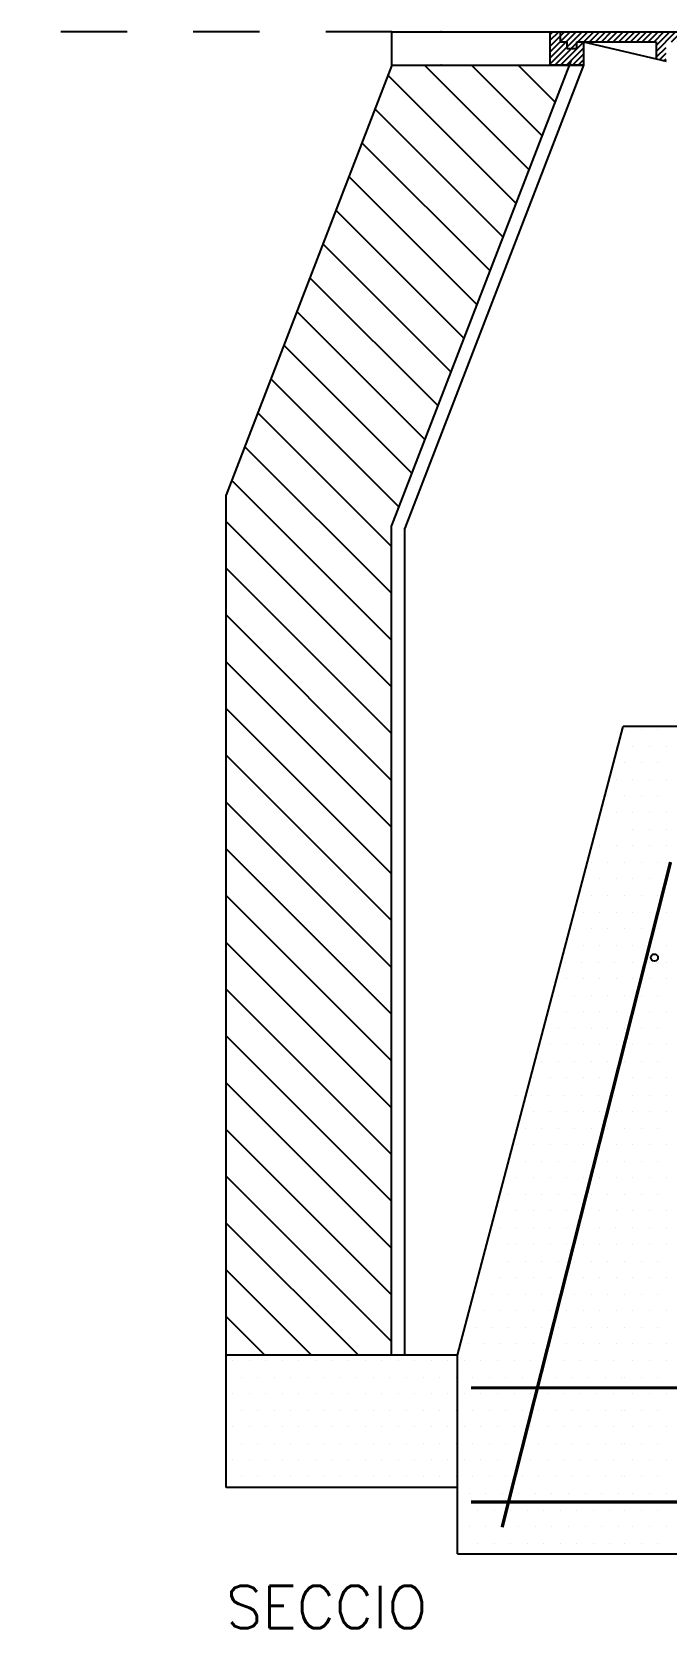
# Model space of a CAD drawing. Extents: x -0.23 to 5.77, y -0.31 to 4.78.
# Drawn here: x 3.246 to 4.204, y 2.157 to 4.57 of the extents above; entities that cross this region are included whole.
import ezdxf

# ---------------------------------------------------------------- set-up
doc = ezdxf.new("R2010")
doc.units = 0
doc.header["$LTSCALE"] = 0.1
doc.linetypes.add('HIDDEN', pattern=[0.375, 0.25, -0.125])
doc.layers.get('0').update_dxf_attribs({"linetype": 'CONTINUOUS'})
doc.styles.add('ROMANS', font='ROMANS.SHX')

# ---------------------------------------------------------------- blocks, each defined once
blk = doc.blocks.new('*X2')
at = {"color": 0}
for p, q in [((3537.5, 22275), (3537.5, 22275)), ((3562.5, 22275), (3562.5, 22275)), ((3587.5, 22275), (3587.5, 22275)), ((3612.5, 22275), (3612.5, 22275)), ((3637.5, 22275), (3637.5, 22275)), ((3662.5, 22275), (3662.5, 22275)), ((3687.5, 22275), (3687.5, 22275)), ((3712.5, 22275), (3712.5, 22275)), ((3737.5, 22275), (3737.5, 22275)), ((3762.5, 22275), (3762.5, 22275)), ((3787.5, 22275), (3787.5, 22275)), ((3812.5, 22275), (3812.5, 22275)), ((3837.5, 22275), (3837.5, 22275)), ((3862.5, 22275), (3862.5, 22275)), ((3887.5, 22275), (3887.5, 22275)), ((3912.5, 22275), (3912.5, 22275)), ((3937.5, 22275), (3937.5, 22275)), ((3962.5, 22275), (3962.5, 22275)), ((3987.5, 22275), (3987.5, 22275)), ((4012.5, 22275), (4012.5, 22275)), ((4037.5, 22275), (4037.5, 22275)), ((4062.5, 22275), (4062.5, 22275)), ((4087.5, 22275), (4087.5, 22275)), ((4112.5, 22275), (4112.5, 22275)), ((3525, 22250), (3525, 22250)), ((3550, 22250), (3550, 22250)), ((3575, 22250), (3575, 22250)), ((3600, 22250), (3600, 22250)), ((3625, 22250), (3625, 22250)), ((3650, 22250), (3650, 22250)), ((3675, 22250), (3675, 22250)), ((3700, 22250), (3700, 22250)), ((3725, 22250), (3725, 22250)), ((3750, 22250), (3750, 22250)), ((3775, 22250), (3775, 22250)), ((3800, 22250), (3800, 22250)), ((3825, 22250), (3825, 22250)), ((3850, 22250), (3850, 22250)), ((3875, 22250), (3875, 22250)), ((3900, 22250), (3900, 22250)), ((3925, 22250), (3925, 22250)), ((3950, 22250), (3950, 22250)), ((3975, 22250), (3975, 22250)), ((4000, 22250), (4000, 22250)), ((4025, 22250), (4025, 22250)), ((4050, 22250), (4050, 22250)), ((4075, 22250), (4075, 22250)), ((4100, 22250), (4100, 22250)), ((3537.5, 22225), (3537.5, 22225)), ((3562.5, 22225), (3562.5, 22225)), ((3587.5, 22225), (3587.5, 22225)), ((3612.5, 22225), (3612.5, 22225)), ((3637.5, 22225), (3637.5, 22225)), ((3662.5, 22225), (3662.5, 22225)), ((3687.5, 22225), (3687.5, 22225)), ((3712.5, 22225), (3712.5, 22225)), ((3737.5, 22225), (3737.5, 22225)), ((3762.5, 22225), (3762.5, 22225)), ((3787.5, 22225), (3787.5, 22225)), ((3812.5, 22225), (3812.5, 22225)), ((3837.5, 22225), (3837.5, 22225)), ((3862.5, 22225), (3862.5, 22225)), ((3887.5, 22225), (3887.5, 22225)), ((3912.5, 22225), (3912.5, 22225)), ((3937.5, 22225), (3937.5, 22225)), ((3962.5, 22225), (3962.5, 22225)), ((3987.5, 22225), (3987.5, 22225)), ((4012.5, 22225), (4012.5, 22225)), ((4037.5, 22225), (4037.5, 22225)), ((4062.5, 22225), (4062.5, 22225)), ((4087.5, 22225), (4087.5, 22225)), ((4112.5, 22225), (4112.5, 22225)), ((3525, 22200), (3525, 22200)), ((3550, 22200), (3550, 22200)), ((3575, 22200), (3575, 22200)), ((3600, 22200), (3600, 22200)), ((3625, 22200), (3625, 22200)), ((3650, 22200), (3650, 22200)), ((3675, 22200), (3675, 22200)), ((3700, 22200), (3700, 22200)), ((3725, 22200), (3725, 22200)), ((3750, 22200), (3750, 22200)), ((3775, 22200), (3775, 22200)), ((3800, 22200), (3800, 22200)), ((3825, 22200), (3825, 22200)), ((3850, 22200), (3850, 22200)), ((3875, 22200), (3875, 22200)), ((3900, 22200), (3900, 22200)), ((3925, 22200), (3925, 22200)), ((3950, 22200), (3950, 22200)), ((3975, 22200), (3975, 22200)), ((4000, 22200), (4000, 22200)), ((4025, 22200), (4025, 22200)), ((4050, 22200), (4050, 22200)), ((4075, 22200), (4075, 22200)), ((4100, 22200), (4100, 22200)), ((3537.5, 22175), (3537.5, 22175)), ((3562.5, 22175), (3562.5, 22175)), ((3587.5, 22175), (3587.5, 22175)), ((3612.5, 22175), (3612.5, 22175)), ((3637.5, 22175), (3637.5, 22175)), ((3662.5, 22175), (3662.5, 22175)), ((3687.5, 22175), (3687.5, 22175)), ((3712.5, 22175), (3712.5, 22175)), ((3737.5, 22175), (3737.5, 22175)), ((3762.5, 22175), (3762.5, 22175)), ((3787.5, 22175), (3787.5, 22175)), ((3812.5, 22175), (3812.5, 22175)), ((3837.5, 22175), (3837.5, 22175)), ((3862.5, 22175), (3862.5, 22175)), ((3887.5, 22175), (3887.5, 22175)), ((3912.5, 22175), (3912.5, 22175)), ((3937.5, 22175), (3937.5, 22175)), ((3962.5, 22175), (3962.5, 22175)), ((3987.5, 22175), (3987.5, 22175)), ((4012.5, 22175), (4012.5, 22175)), ((4037.5, 22175), (4037.5, 22175)), ((4062.5, 22175), (4062.5, 22175)), ((4087.5, 22175), (4087.5, 22175)), ((4112.5, 22175), (4112.5, 22175)), ((3525, 22150), (3525, 22150)), ((3550, 22150), (3550, 22150)), ((3575, 22150), (3575, 22150)), ((3600, 22150), (3600, 22150)), ((3625, 22150), (3625, 22150)), ((3650, 22150), (3650, 22150)), ((3675, 22150), (3675, 22150)), ((3700, 22150), (3700, 22150)), ((3725, 22150), (3725, 22150)), ((3750, 22150), (3750, 22150)), ((3775, 22150), (3775, 22150)), ((3800, 22150), (3800, 22150)), ((3825, 22150), (3825, 22150)), ((3850, 22150), (3850, 22150)), ((3875, 22150), (3875, 22150)), ((3900, 22150), (3900, 22150)), ((3925, 22150), (3925, 22150)), ((3950, 22150), (3950, 22150)), ((3975, 22150), (3975, 22150)), ((4000, 22150), (4000, 22150)), ((4025, 22150), (4025, 22150)), ((4050, 22150), (4050, 22150)), ((4075, 22150), (4075, 22150)), ((4100, 22150), (4100, 22150)), ((3537.5, 22125), (3537.5, 22125)), ((3562.5, 22125), (3562.5, 22125)), ((3587.5, 22125), (3587.5, 22125)), ((3612.5, 22125), (3612.5, 22125)), ((3637.5, 22125), (3637.5, 22125)), ((3662.5, 22125), (3662.5, 22125)), ((3687.5, 22125), (3687.5, 22125)), ((3712.5, 22125), (3712.5, 22125)), ((3737.5, 22125), (3737.5, 22125)), ((3762.5, 22125), (3762.5, 22125)), ((3787.5, 22125), (3787.5, 22125)), ((3812.5, 22125), (3812.5, 22125)), ((3837.5, 22125), (3837.5, 22125)), ((3862.5, 22125), (3862.5, 22125)), ((3887.5, 22125), (3887.5, 22125)), ((3912.5, 22125), (3912.5, 22125)), ((3937.5, 22125), (3937.5, 22125)), ((3962.5, 22125), (3962.5, 22125)), ((3987.5, 22125), (3987.5, 22125)), ((4012.5, 22125), (4012.5, 22125)), ((4037.5, 22125), (4037.5, 22125)), ((4062.5, 22125), (4062.5, 22125)), ((4087.5, 22125), (4087.5, 22125)), ((4112.5, 22125), (4112.5, 22125)), ((3525, 22100), (3525, 22100)), ((3550, 22100), (3550, 22100)), ((3575, 22100), (3575, 22100)), ((3600, 22100), (3600, 22100)), ((3625, 22100), (3625, 22100)), ((3650, 22100), (3650, 22100)), ((3675, 22100), (3675, 22100)), ((3700, 22100), (3700, 22100)), ((3725, 22100), (3725, 22100)), ((3750, 22100), (3750, 22100)), ((3775, 22100), (3775, 22100)), ((3800, 22100), (3800, 22100)), ((3825, 22100), (3825, 22100)), ((3850, 22100), (3850, 22100)), ((3875, 22100), (3875, 22100)), ((3900, 22100), (3900, 22100)), ((3925, 22100), (3925, 22100)), ((3950, 22100), (3950, 22100)), ((3975, 22100), (3975, 22100)), ((4000, 22100), (4000, 22100)), ((4025, 22100), (4025, 22100)), ((4050, 22100), (4050, 22100)), ((4075, 22100), (4075, 22100)), ((4100, 22100), (4100, 22100))]:
    blk.add_line(p, q, dxfattribs=at)
blk = doc.blocks.new('*X1')
at = {"color": 0}
for p, q in [((2740, 19852), (2788, 19900)), ((2740, 19860.8), (2779.2, 19900)), ((2740, 19869.7), (2770.3, 19900)), ((2740, 19878.5), (2761.5, 19900)), ((2740, 19887.3), (2752.7, 19900)), ((2740, 19896.2), (2743.8, 19900)), ((2746.9, 19850), (2796.9, 19900)), ((2755.7, 19850), (2790, 19884.3)), ((2790.7, 19885), (2805.7, 19900)), ((2799.5, 19885), (2814.5, 19900)), ((2808.4, 19885), (2823.4, 19900)), ((2817.2, 19885), (2832.2, 19900)), ((2826, 19885), (2841, 19900)), ((2834.9, 19885), (2849.9, 19900)), ((2843.7, 19885), (2858.7, 19900)), ((2852.6, 19885), (2867.6, 19900)), ((2861.4, 19885), (2876.4, 19900)), ((2870.2, 19885), (2885.2, 19900)), ((2879.1, 19885), (2894.1, 19900)), ((2887.9, 19885), (2902.9, 19900)), ((2896.8, 19885), (2911.8, 19900)), ((2900, 19870.6), (2929.4, 19900)), ((2900, 19879.4), (2920.6, 19900)), ((2923.3, 19885), (2938.3, 19900)), ((2932.1, 19885), (2947.1, 19900)), ((2941, 19885), (2956, 19900)), ((2949.8, 19885), (2964.8, 19900)), ((2958.6, 19885), (2973.6, 19900)), ((2967.5, 19885), (2982.5, 19900)), ((2976.3, 19885), (2991.3, 19900)), ((2985.1, 19885), (3000.1, 19900)), ((2994, 19885), (3009, 19900)), ((3002.8, 19885), (3017.8, 19900)), ((3011.7, 19885), (3026.7, 19900)), ((3020.5, 19885), (3035.5, 19900)), ((3025, 19880.7), (3040, 19895.7)), ((3025, 19871.8), (3040, 19886.8)), ((2764.5, 19850), (2790, 19875.5)), ((2773.4, 19850), (2790, 19866.6)), ((2900, 19861.7), (2915, 19876.7)), ((2905.2, 19858), (2915, 19867.9)), ((2912.3, 19856.4), (2915, 19859)), ((3025, 19863), (3040, 19878)), ((3025, 19854.1), (3040, 19869.1)), ((3025, 19845.3), (3040, 19860.3)), ((2782.2, 19850), (2790, 19857.8)), ((3025, 19836.5), (3040, 19851.5)), ((3027.4, 19830), (3040, 19842.6)), ((3036.2, 19830), (3040, 19833.8))]:
    blk.add_line(p, q, dxfattribs=at)

msp = doc.modelspace()

# ---------------------------------------------------------------- linework, layer by layer
at = {"linetype": 'HIDDEN'}
msp.add_line((3.78944, 4.56975), (3.24561, 4.56975), dxfattribs=at)
for p, q in [((3.78944, 4.56975), (4.02882, 4.56975)), ((3.78944, 4.51975), (3.78944, 4.56975)), ((4.02882, 4.56975), (4.04382, 4.56975)), ((4.02882, 4.51975), (4.02882, 4.56975)), ((4.04382, 4.56975), (4.32882, 4.56975)), ((4.04382, 4.56975), (4.04382, 4.55475)), ((4.04382, 4.55475), (4.05382, 4.55475)), ((4.05382, 4.55475), (4.05382, 4.54475)), ((4.05382, 4.54475), (4.06882, 4.54475)), ((4.06882, 4.55475), (4.07882, 4.55475)), ((4.06882, 4.54475), (4.06882, 4.55475)), ((4.07882, 4.55475), (4.18882, 4.52901)), ((4.07882, 4.55475), (4.18882, 4.55475)), ((4.07882, 4.55475), (4.07882, 4.51975)), ((4.18882, 4.55475), (4.18882, 4.52901)), ((3.78944, 4.51975), (3.53888, 3.87001)), ((4.06015, 4.52695), (3.78888, 3.82372)), ((3.78944, 4.51975), (4.00888, 4.51975)), ((4.07882, 4.51975), (3.80888, 3.81975)), ((3.96388, 4.51975), (4.05882, 4.51975)), ((4.07882, 4.51975), (4.02882, 4.51975)), ((4.05882, 4.51975), (4.07882, 4.51975)), ((4.18882, 4.52901), (4.20382, 4.5255)), ((3.53888, 2.36913), (3.53888, 3.87001)), ((3.78888, 2.56913), (3.78888, 3.82372)), ((3.80888, 2.56913), (3.80888, 3.81975)), ((3.88888, 2.56913), (4.13888, 3.51975)), ((4.53888, 3.51975), (4.13888, 3.51975)), ((3.78888, 2.56913), (3.53888, 2.56913)), ((3.53888, 2.36913), (3.53888, 2.56913)), ((3.88888, 2.56913), (3.78888, 2.56913)), ((3.88888, 2.26913), (3.88888, 2.56913)), ((3.88888, 2.36913), (3.53888, 2.36913)), ((3.88888, 2.26913), (4.78888, 2.26913))]:
    msp.add_line(p, q)
at = {"color": 0}
for p, q in [((3.99708, 4.36151), (3.83884, 4.51975)), ((4.01676, 4.41255), (3.90955, 4.51975)), ((4.03644, 4.46358), (3.98026, 4.51975)), ((3.9774, 4.31048), (3.78351, 4.50438)), ((3.95772, 4.25945), (3.76383, 4.45335)), ((3.93804, 4.20842), (3.74415, 4.40231)), ((3.91836, 4.15739), (3.72447, 4.35128)), ((3.89869, 4.10636), (3.70479, 4.30025)), ((3.87901, 4.05532), (3.68511, 4.24922)), ((3.85933, 4.00429), (3.66543, 4.19819)), ((3.83965, 3.95326), (3.64576, 4.14715)), ((3.81997, 3.90223), (3.62608, 4.09612)), ((3.80029, 3.8512), (3.6064, 4.04509)), ((3.78888, 3.79189), (3.58672, 3.99406)), ((3.78888, 3.72118), (3.56704, 3.94303)), ((3.78888, 3.65047), (3.54736, 3.89199)), ((3.78888, 3.57976), (3.53888, 3.82976)), ((3.78888, 3.50905), (3.53888, 3.75905)), ((3.78888, 3.43834), (3.53888, 3.68834)), ((3.78888, 3.36763), (3.53888, 3.61763)), ((3.78888, 3.29692), (3.53888, 3.54692)), ((4.14125, 3.51503), (4.14125, 3.51503)), ((4.16625, 3.51503), (4.16625, 3.51503)), ((4.19125, 3.51503), (4.19125, 3.51503)), ((3.78888, 3.22621), (3.53888, 3.47621)), ((4.12844, 3.49003), (4.12844, 3.49003)), ((4.15375, 3.49003), (4.15375, 3.49003)), ((4.17875, 3.49003), (4.17875, 3.49003)), ((4.20375, 3.49003), (4.20375, 3.49003)), ((4.14125, 3.46503), (4.14125, 3.46503)), ((4.16625, 3.46503), (4.16625, 3.46503)), ((4.19125, 3.46503), (4.19125, 3.46503)), ((4.12844, 3.44003), (4.12844, 3.44003)), ((4.15375, 3.44003), (4.15375, 3.44003)), ((4.17875, 3.44003), (4.17875, 3.44003)), ((4.20375, 3.44003), (4.20375, 3.44003)), ((3.78888, 3.1555), (3.53888, 3.4055)), ((4.11594, 3.41503), (4.11594, 3.41503)), ((4.14125, 3.41503), (4.14125, 3.41503)), ((4.16625, 3.41503), (4.16625, 3.41503)), ((4.19125, 3.41503), (4.19125, 3.41503)), ((4.12844, 3.39003), (4.12844, 3.39003)), ((4.15375, 3.39003), (4.15375, 3.39003)), ((4.17875, 3.39003), (4.17875, 3.39003)), ((4.20375, 3.39003), (4.20375, 3.39003)), ((4.15375, 3.36432), (4.15375, 3.36432)), ((4.17875, 3.36432), (4.17875, 3.36432)), ((4.20375, 3.36432), (4.20375, 3.36432)), ((3.78888, 3.08479), (3.53888, 3.33479)), ((4.10344, 3.33919), (4.10344, 3.33919)), ((4.12844, 3.33919), (4.12844, 3.33919)), ((4.15375, 3.33919), (4.15375, 3.33919)), ((4.17875, 3.33919), (4.17875, 3.33919)), ((4.20375, 3.33919), (4.20375, 3.33919)), ((4.09094, 3.31419), (4.09094, 3.31419)), ((4.11594, 3.31419), (4.11594, 3.31419)), ((4.14125, 3.31419), (4.14125, 3.31419)), ((4.16625, 3.31419), (4.16625, 3.31419)), ((4.19125, 3.31419), (4.19125, 3.31419)), ((4.07844, 3.28919), (4.07844, 3.28919)), ((4.10344, 3.28919), (4.10344, 3.28919)), ((4.12844, 3.28919), (4.12844, 3.28919)), ((4.15375, 3.28919), (4.15375, 3.28919)), ((4.17875, 3.28919), (4.17875, 3.28919)), ((4.20375, 3.28919), (4.20375, 3.28919)), ((3.78888, 3.01408), (3.53888, 3.26408)), ((4.09094, 3.26419), (4.09094, 3.26419)), ((4.11594, 3.26419), (4.11594, 3.26419)), ((4.14125, 3.26419), (4.14125, 3.26419)), ((4.16625, 3.26419), (4.16625, 3.26419)), ((4.19125, 3.26419), (4.19125, 3.26419)), ((4.07844, 3.23919), (4.07844, 3.23919)), ((4.10344, 3.23919), (4.10344, 3.23919)), ((4.12844, 3.23919), (4.12844, 3.23919)), ((4.15375, 3.23919), (4.15375, 3.23919)), ((4.17875, 3.23919), (4.17875, 3.23919)), ((4.20375, 3.23919), (4.20375, 3.23919)), ((4.06594, 3.21419), (4.06594, 3.21419)), ((4.09094, 3.21419), (4.09094, 3.21419)), ((4.11594, 3.21419), (4.11594, 3.21419)), ((4.14125, 3.21419), (4.14125, 3.21419)), ((4.16625, 3.21419), (4.16625, 3.21419)), ((4.19125, 3.21419), (4.19125, 3.21419)), ((3.78888, 2.94337), (3.53888, 3.19337)), ((4.05344, 3.18919), (4.05344, 3.18919)), ((4.07844, 3.18919), (4.07844, 3.18919)), ((4.10344, 3.18919), (4.10344, 3.18919)), ((4.12844, 3.18919), (4.12844, 3.18919)), ((4.15375, 3.18919), (4.15375, 3.18919)), ((4.17875, 3.18919), (4.17875, 3.18919)), ((4.20375, 3.18919), (4.20375, 3.18919)), ((4.05156, 3.16348), (4.05156, 3.16348)), ((4.07656, 3.16348), (4.07656, 3.16348)), ((4.10156, 3.16348), (4.10156, 3.16348)), ((4.12656, 3.16348), (4.12656, 3.16348)), ((4.15375, 3.16348), (4.15375, 3.16348)), ((4.17875, 3.16348), (4.17875, 3.16348)), ((4.20375, 3.16348), (4.20375, 3.16348)), ((4.05344, 3.13835), (4.05344, 3.13835)), ((4.07844, 3.13835), (4.07844, 3.13835)), ((4.10344, 3.13835), (4.10344, 3.13835)), ((4.12844, 3.13835), (4.12844, 3.13835)), ((4.15375, 3.13835), (4.15375, 3.13835)), ((4.17875, 3.13835), (4.17875, 3.13835)), ((4.20375, 3.13835), (4.20375, 3.13835)), ((3.78888, 2.87266), (3.53888, 3.12266)), ((4.04094, 3.11335), (4.04094, 3.11335)), ((4.06594, 3.11335), (4.06594, 3.11335)), ((4.09094, 3.11335), (4.09094, 3.11335)), ((4.11594, 3.11335), (4.11594, 3.11335)), ((4.14125, 3.11335), (4.14125, 3.11335)), ((4.16625, 3.11335), (4.16625, 3.11335)), ((4.19125, 3.11335), (4.19125, 3.11335)), ((4.02844, 3.08835), (4.02844, 3.08835)), ((4.05344, 3.08835), (4.05344, 3.08835)), ((4.07844, 3.08835), (4.07844, 3.08835)), ((4.10344, 3.08835), (4.10344, 3.08835)), ((4.12844, 3.08835), (4.12844, 3.08835)), ((4.15375, 3.08835), (4.15375, 3.08835)), ((4.17875, 3.08835), (4.17875, 3.08835)), ((4.20375, 3.08835), (4.20375, 3.08835)), ((3.78888, 2.80194), (3.53888, 3.05194)), ((4.04094, 3.06335), (4.04094, 3.06335)), ((4.06594, 3.06335), (4.06594, 3.06335)), ((4.09094, 3.06335), (4.09094, 3.06335)), ((4.11594, 3.06335), (4.11594, 3.06335)), ((4.14125, 3.06335), (4.14125, 3.06335)), ((4.16625, 3.06335), (4.16625, 3.06335)), ((4.19125, 3.06335), (4.19125, 3.06335)), ((4.02844, 3.03835), (4.02844, 3.03835)), ((4.05344, 3.03835), (4.05344, 3.03835)), ((4.07844, 3.03835), (4.07844, 3.03835)), ((4.10344, 3.03835), (4.10344, 3.03835)), ((4.12844, 3.03835), (4.12844, 3.03835)), ((4.15375, 3.03835), (4.15375, 3.03835)), ((4.17875, 3.03835), (4.17875, 3.03835)), ((4.20375, 3.03835), (4.20375, 3.03835)), ((4.01594, 3.01335), (4.01594, 3.01335)), ((4.04094, 3.01335), (4.04094, 3.01335)), ((4.06594, 3.01335), (4.06594, 3.01335)), ((4.09094, 3.01335), (4.09094, 3.01335)), ((4.11594, 3.01335), (4.11594, 3.01335)), ((4.14125, 3.01335), (4.14125, 3.01335)), ((4.16625, 3.01335), (4.16625, 3.01335)), ((4.19125, 3.01335), (4.19125, 3.01335)), ((3.78888, 2.73123), (3.53888, 2.98123)), ((4.00344, 2.98835), (4.00344, 2.98835)), ((4.02844, 2.98835), (4.02844, 2.98835)), ((4.05344, 2.98835), (4.05344, 2.98835)), ((4.07844, 2.98835), (4.07844, 2.98835)), ((4.10344, 2.98835), (4.10344, 2.98835)), ((4.12844, 2.98835), (4.12844, 2.98835)), ((4.15375, 2.98835), (4.15375, 2.98835)), ((4.17875, 2.98835), (4.17875, 2.98835)), ((4.20375, 2.98835), (4.20375, 2.98835)), ((3.97598, 2.96264), (3.97598, 2.96264)), ((4.00098, 2.96264), (4.00098, 2.96264)), ((4.02598, 2.96264), (4.02598, 2.96264)), ((4.05098, 2.96264), (4.05098, 2.96264)), ((4.07598, 2.96264), (4.07598, 2.96264)), ((4.10098, 2.96264), (4.10098, 2.96264)), ((4.12598, 2.96264), (4.12598, 2.96264)), ((4.15375, 2.96264), (4.15375, 2.96264)), ((4.17875, 2.96264), (4.17875, 2.96264)), ((4.20375, 2.96264), (4.20375, 2.96264)), ((4.00344, 2.93751), (4.00344, 2.93751)), ((4.02844, 2.93751), (4.02844, 2.93751)), ((4.05344, 2.93751), (4.05344, 2.93751)), ((4.07844, 2.93751), (4.07844, 2.93751)), ((4.10344, 2.93751), (4.10344, 2.93751)), ((4.12844, 2.93751), (4.12844, 2.93751)), ((4.15375, 2.93751), (4.15375, 2.93751)), ((4.17875, 2.93751), (4.17875, 2.93751)), ((4.20375, 2.93751), (4.20375, 2.93751)), ((3.78888, 2.66052), (3.53888, 2.91052)), ((3.99094, 2.91251), (3.99094, 2.91251)), ((4.01594, 2.91251), (4.01594, 2.91251)), ((4.04094, 2.91251), (4.04094, 2.91251)), ((4.06594, 2.91251), (4.06594, 2.91251)), ((4.09094, 2.91251), (4.09094, 2.91251)), ((4.11594, 2.91251), (4.11594, 2.91251)), ((4.14125, 2.91251), (4.14125, 2.91251)), ((4.16625, 2.91251), (4.16625, 2.91251)), ((4.19125, 2.91251), (4.19125, 2.91251)), ((3.97844, 2.88751), (3.97844, 2.88751)), ((4.00344, 2.88751), (4.00344, 2.88751)), ((4.02844, 2.88751), (4.02844, 2.88751)), ((4.05344, 2.88751), (4.05344, 2.88751)), ((4.07844, 2.88751), (4.07844, 2.88751)), ((4.10344, 2.88751), (4.10344, 2.88751)), ((4.12844, 2.88751), (4.12844, 2.88751)), ((4.15375, 2.88751), (4.15375, 2.88751)), ((4.17875, 2.88751), (4.17875, 2.88751)), ((4.20375, 2.88751), (4.20375, 2.88751)), ((3.96594, 2.86251), (3.96594, 2.86251)), ((3.99094, 2.86251), (3.99094, 2.86251)), ((4.01594, 2.86251), (4.01594, 2.86251)), ((4.04094, 2.86251), (4.04094, 2.86251)), ((4.06594, 2.86251), (4.06594, 2.86251)), ((4.09094, 2.86251), (4.09094, 2.86251)), ((4.11594, 2.86251), (4.11594, 2.86251)), ((4.14125, 2.86251), (4.14125, 2.86251)), ((4.16625, 2.86251), (4.16625, 2.86251)), ((4.19125, 2.86251), (4.19125, 2.86251)), ((3.78888, 2.58981), (3.53888, 2.83981)), ((3.97844, 2.83751), (3.97844, 2.83751)), ((4.00344, 2.83751), (4.00344, 2.83751)), ((4.02844, 2.83751), (4.02844, 2.83751)), ((4.05344, 2.83751), (4.05344, 2.83751)), ((4.07844, 2.83751), (4.07844, 2.83751)), ((4.10344, 2.83751), (4.10344, 2.83751)), ((4.12844, 2.83751), (4.12844, 2.83751)), ((4.15375, 2.83751), (4.15375, 2.83751)), ((4.17875, 2.83751), (4.17875, 2.83751)), ((4.20375, 2.83751), (4.20375, 2.83751)), ((3.96594, 2.81251), (3.96594, 2.81251)), ((3.99094, 2.81251), (3.99094, 2.81251)), ((4.01594, 2.81251), (4.01594, 2.81251)), ((4.04094, 2.81251), (4.04094, 2.81251)), ((4.06594, 2.81251), (4.06594, 2.81251)), ((4.09094, 2.81251), (4.09094, 2.81251)), ((4.11594, 2.81251), (4.11594, 2.81251)), ((4.14125, 2.81251), (4.14125, 2.81251)), ((4.16625, 2.81251), (4.16625, 2.81251)), ((4.19125, 2.81251), (4.19125, 2.81251)), ((3.97844, 2.78751), (3.97844, 2.78751)), ((4.00344, 2.78751), (4.00344, 2.78751)), ((4.02844, 2.78751), (4.02844, 2.78751)), ((4.05344, 2.78751), (4.05344, 2.78751)), ((4.07844, 2.78751), (4.07844, 2.78751)), ((4.10344, 2.78751), (4.10344, 2.78751)), ((4.12844, 2.78751), (4.12844, 2.78751)), ((4.15375, 2.78751), (4.15375, 2.78751)), ((4.17875, 2.78751), (4.17875, 2.78751)), ((4.20375, 2.78751), (4.20375, 2.78751)), ((3.73885, 2.56913), (3.53888, 2.7691)), ((3.95303, 2.7618), (3.95303, 2.7618)), ((3.97803, 2.7618), (3.97803, 2.7618)), ((4.00303, 2.7618), (4.00303, 2.7618)), ((4.02803, 2.7618), (4.02803, 2.7618)), ((4.05303, 2.7618), (4.05303, 2.7618)), ((4.07803, 2.7618), (4.07803, 2.7618)), ((4.10303, 2.7618), (4.10303, 2.7618)), ((4.12803, 2.7618), (4.12803, 2.7618)), ((4.15375, 2.7618), (4.15375, 2.7618)), ((4.17875, 2.7618), (4.17875, 2.7618)), ((4.20375, 2.7618), (4.20375, 2.7618)), ((3.96594, 2.73732), (3.96594, 2.73732)), ((3.97844, 2.73667), (3.97844, 2.73667)), ((4.00344, 2.73667), (4.00344, 2.73667)), ((4.02844, 2.73667), (4.02844, 2.73667)), ((4.05344, 2.73667), (4.05344, 2.73667)), ((4.07844, 2.73667), (4.07844, 2.73667)), ((4.10344, 2.73667), (4.10344, 2.73667)), ((4.12844, 2.73667), (4.12844, 2.73667)), ((4.15375, 2.73667), (4.15375, 2.73667)), ((4.17875, 2.73667), (4.17875, 2.73667)), ((4.20375, 2.73667), (4.20375, 2.73667)), ((3.96594, 2.71167), (3.96594, 2.71167)), ((3.99094, 2.71167), (3.99094, 2.71167)), ((4.01594, 2.71167), (4.01594, 2.71167)), ((4.04094, 2.71167), (4.04094, 2.71167)), ((4.06594, 2.71167), (4.06594, 2.71167)), ((4.09094, 2.71167), (4.09094, 2.71167)), ((4.11594, 2.71167), (4.11594, 2.71167)), ((4.14125, 2.71167), (4.14125, 2.71167)), ((4.16625, 2.71167), (4.16625, 2.71167)), ((4.19125, 2.71167), (4.19125, 2.71167)), ((3.66814, 2.56913), (3.53888, 2.69839)), ((3.95344, 2.68667), (3.95344, 2.68667)), ((3.97844, 2.68667), (3.97844, 2.68667)), ((4.00344, 2.68667), (4.00344, 2.68667)), ((4.02844, 2.68667), (4.02844, 2.68667)), ((4.05344, 2.68667), (4.05344, 2.68667)), ((4.07844, 2.68667), (4.07844, 2.68667)), ((4.10344, 2.68667), (4.10344, 2.68667)), ((4.12844, 2.68667), (4.12844, 2.68667)), ((4.15375, 2.68667), (4.15375, 2.68667)), ((4.17875, 2.68667), (4.17875, 2.68667)), ((4.20375, 2.68667), (4.20375, 2.68667)), ((3.94094, 2.66167), (3.94094, 2.66167)), ((3.96594, 2.66167), (3.96594, 2.66167)), ((3.99094, 2.66167), (3.99094, 2.66167)), ((4.01594, 2.66167), (4.01594, 2.66167)), ((4.04094, 2.66167), (4.04094, 2.66167)), ((4.06594, 2.66167), (4.06594, 2.66167)), ((4.09094, 2.66167), (4.09094, 2.66167)), ((4.11594, 2.66167), (4.11594, 2.66167)), ((4.14125, 2.66167), (4.14125, 2.66167)), ((4.16625, 2.66167), (4.16625, 2.66167)), ((4.19125, 2.66167), (4.19125, 2.66167)), ((3.93012, 2.63667), (3.93012, 2.63667)), ((3.95344, 2.63667), (3.95344, 2.63667)), ((3.97844, 2.63667), (3.97844, 2.63667)), ((4.00344, 2.63667), (4.00344, 2.63667)), ((4.02844, 2.63667), (4.02844, 2.63667)), ((4.05344, 2.63667), (4.05344, 2.63667)), ((4.07844, 2.63667), (4.07844, 2.63667)), ((4.10344, 2.63667), (4.10344, 2.63667)), ((4.12844, 2.63667), (4.12844, 2.63667)), ((4.15375, 2.63667), (4.15375, 2.63667)), ((4.17875, 2.63667), (4.17875, 2.63667)), ((4.20375, 2.63667), (4.20375, 2.63667)), ((3.59743, 2.56913), (3.53888, 2.62768)), ((3.91762, 2.61167), (3.91762, 2.61167)), ((3.94094, 2.61167), (3.94094, 2.61167)), ((3.96594, 2.61167), (3.96594, 2.61167)), ((3.99094, 2.61167), (3.99094, 2.61167)), ((4.01594, 2.61167), (4.01594, 2.61167)), ((4.04094, 2.61167), (4.04094, 2.61167)), ((4.06594, 2.61167), (4.06594, 2.61167)), ((4.09094, 2.61167), (4.09094, 2.61167)), ((4.11594, 2.61167), (4.11594, 2.61167)), ((4.14125, 2.61167), (4.14125, 2.61167)), ((4.16625, 2.61167), (4.16625, 2.61167)), ((4.19125, 2.61167), (4.19125, 2.61167)), ((3.90512, 2.58667), (3.90512, 2.58667)), ((3.93012, 2.58667), (3.93012, 2.58667)), ((3.95344, 2.58667), (3.95344, 2.58667)), ((3.97844, 2.58667), (3.97844, 2.58667)), ((4.00344, 2.58667), (4.00344, 2.58667)), ((4.02844, 2.58667), (4.02844, 2.58667)), ((4.05344, 2.58667), (4.05344, 2.58667)), ((4.07844, 2.58667), (4.07844, 2.58667)), ((4.10344, 2.58667), (4.10344, 2.58667)), ((4.12844, 2.58667), (4.12844, 2.58667)), ((4.15375, 2.58667), (4.15375, 2.58667)), ((4.17875, 2.58667), (4.17875, 2.58667)), ((4.20375, 2.58667), (4.20375, 2.58667)), ((4.15375, 2.56096), (4.15375, 2.56096)), ((4.17875, 2.56096), (4.17875, 2.56096)), ((4.20375, 2.56096), (4.20375, 2.56096)), ((4.14125, 2.53596), (4.14125, 2.53596)), ((4.16625, 2.53596), (4.16625, 2.53596)), ((4.19125, 2.53596), (4.19125, 2.53596)), ((4.15375, 2.51096), (4.15375, 2.51096)), ((4.17875, 2.51096), (4.17875, 2.51096)), ((4.20375, 2.51096), (4.20375, 2.51096)), ((4.14125, 2.48596), (4.14125, 2.48596)), ((4.16625, 2.48596), (4.16625, 2.48596)), ((4.19125, 2.48596), (4.19125, 2.48596)), ((4.15375, 2.46096), (4.15375, 2.46096)), ((4.17875, 2.46096), (4.17875, 2.46096)), ((4.20375, 2.46096), (4.20375, 2.46096)), ((4.14125, 2.43596), (4.14125, 2.43596)), ((4.16625, 2.43596), (4.16625, 2.43596)), ((4.19125, 2.43596), (4.19125, 2.43596)), ((4.15375, 2.41096), (4.15375, 2.41096)), ((4.17875, 2.41096), (4.17875, 2.41096)), ((4.20375, 2.41096), (4.20375, 2.41096)), ((4.14125, 2.38596), (4.14125, 2.38596)), ((4.16625, 2.38596), (4.16625, 2.38596)), ((4.19125, 2.38596), (4.19125, 2.38596)), ((3.90634, 2.35987), (3.90634, 2.35987)), ((3.93134, 2.35987), (3.93134, 2.35987)), ((3.95634, 2.35987), (3.95634, 2.35987)), ((3.98134, 2.35987), (3.98134, 2.35987)), ((4.00634, 2.35987), (4.00634, 2.35987)), ((4.03134, 2.35987), (4.03134, 2.35987)), ((4.05634, 2.35987), (4.05634, 2.35987)), ((4.08134, 2.35987), (4.08134, 2.35987)), ((4.10634, 2.35987), (4.10634, 2.35987)), ((4.13134, 2.35987), (4.13134, 2.35987)), ((4.15375, 2.35987), (4.15375, 2.35987)), ((4.17875, 2.35987), (4.17875, 2.35987)), ((4.20375, 2.35987), (4.20375, 2.35987)), ((3.91884, 2.33487), (3.91884, 2.33487)), ((3.94384, 2.33487), (3.94384, 2.33487)), ((3.96884, 2.33487), (3.96884, 2.33487)), ((3.99384, 2.33487), (3.99384, 2.33487)), ((4.01884, 2.33487), (4.01884, 2.33487)), ((4.04384, 2.33487), (4.04384, 2.33487)), ((4.06884, 2.33487), (4.06884, 2.33487)), ((4.09384, 2.33487), (4.09384, 2.33487)), ((4.11884, 2.33487), (4.11884, 2.33487)), ((4.14125, 2.33487), (4.14125, 2.33487)), ((4.16625, 2.33487), (4.16625, 2.33487)), ((4.19125, 2.33487), (4.19125, 2.33487)), ((3.90634, 2.30987), (3.90634, 2.30987)), ((3.93134, 2.30987), (3.93134, 2.30987)), ((3.95634, 2.30987), (3.95634, 2.30987)), ((3.98134, 2.30987), (3.98134, 2.30987)), ((4.00634, 2.30987), (4.00634, 2.30987)), ((4.03134, 2.30987), (4.03134, 2.30987)), ((4.05634, 2.30987), (4.05634, 2.30987)), ((4.08134, 2.30987), (4.08134, 2.30987)), ((4.10634, 2.30987), (4.10634, 2.30987)), ((4.13134, 2.30987), (4.13134, 2.30987)), ((4.15375, 2.30987), (4.15375, 2.30987)), ((4.17875, 2.30987), (4.17875, 2.30987)), ((4.20375, 2.30987), (4.20375, 2.30987)), ((3.91884, 2.28487), (3.91884, 2.28487)), ((3.94384, 2.28487), (3.94384, 2.28487)), ((3.96884, 2.28487), (3.96884, 2.28487)), ((3.99384, 2.28487), (3.99384, 2.28487)), ((4.01884, 2.28487), (4.01884, 2.28487)), ((4.04384, 2.28487), (4.04384, 2.28487)), ((4.06884, 2.28487), (4.06884, 2.28487)), ((4.09384, 2.28487), (4.09384, 2.28487)), ((4.11884, 2.28487), (4.11884, 2.28487)), ((4.14125, 2.28487), (4.14125, 2.28487)), ((4.16625, 2.28487), (4.16625, 2.28487)), ((4.19125, 2.28487), (4.19125, 2.28487))]:
    msp.add_line(p, q, dxfattribs=at)
at = {"const_width": 0.005}
for points in [[(3.95602, 2.30912), (4.2106, 3.31485)], [(3.90908, 2.51995), (4.75821, 2.51995)], [(3.90908, 2.34718), (4.75821, 2.34718)]]:
    msp.add_lwpolyline(points, dxfattribs=at)
msp.add_circle((4.18612, 3.17035), 0.00541)
at = {"color": 0, "linetype": 'BYBLOCK'}
for p in [(3.86388, 4.56975), (3.86388, 4.51975), (3.86388, 4.51975)]:
    msp.add_point(p, dxfattribs=at)

# ---------------------------------------------------------------- block references
at = {"yscale": 0.001, "zscale": 0.001}
for name, p, xscale in [('*X1', (1.28882, -15.33025), 0.001), ('*X2', (7.66152, -19.71404), -0.001)]:
    msp.add_blockref(name, p, dxfattribs=dict(at, xscale=xscale))

# ---------------------------------------------------------------- texts
at = {"style": 'ROMANS'}
msp.add_text('SECCIO ', height=0.064, dxfattribs=at).set_placement((3.53869, 2.15677))

doc.saveas('drawing.dxf')
